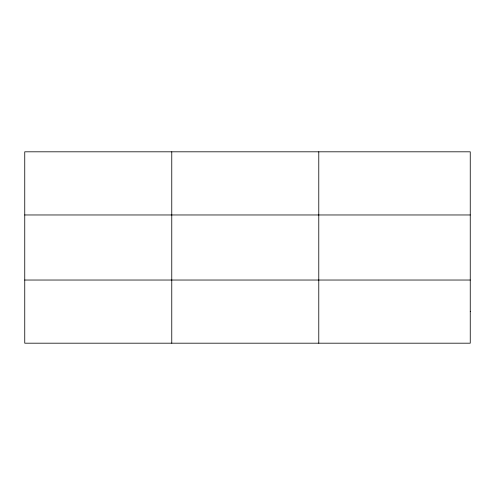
<?xml version="1.0" encoding="UTF-8"?>
<svg xmlns="http://www.w3.org/2000/svg" width="495" height="495" viewBox="0 0 495 495"><rect width="100%" height="100%" fill="white"/><g stroke="black" fill="none" stroke-linecap="round" stroke-linejoin="round"><path stroke-width="0.74" d="M171.765 343.19L171.765 151.81M318.78 343.19L318.78 151.81M24.75 214.966L470.25 214.966M24.75 280.034L470.25 280.034M470.25 311.609L470.25 343.19L24.75 343.19L24.75 151.81L470.25 151.81L470.25 311.609"/></g></svg>
